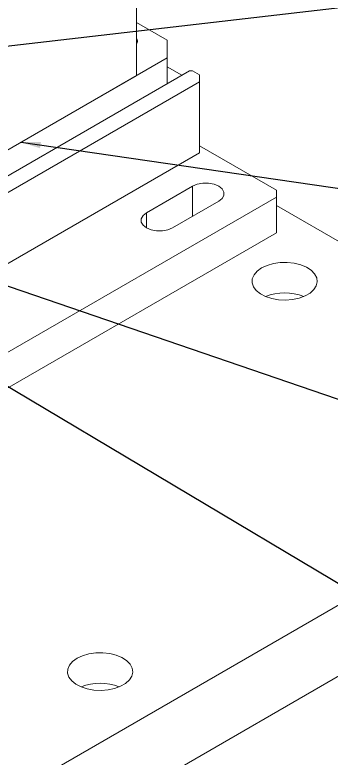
# Model space of a CAD drawing. Header units: millimetres. Extents: x 29 to 2500, y -68 to 1852.
# Drawn here: x 741.3 to 814.1, y 1274.1 to 1445.1 of the extents above; entities that cross this region are included whole.
import ezdxf

# ---------------------------------------------------------------- set-up
doc = ezdxf.new("R2010")
doc.units = ezdxf.units.MM
doc.header["$LTSCALE"] = 6
doc.layers.add('12', color=4, linetype='Continuous')
doc.dimstyles.new('SLDDIMSTYLE4', dxfattribs={"dimtxt": 0.18, "dimasz": 4.5, "dimexe": 0, "dimexo": 0.0625, "dimgap": 0, "dimtad": 0, "dimtih": 1, "dimtoh": 1, "dimdec": 0, "dimrnd": 1e-09, "dimzin": 0, "dimdsep": 46, "dimtxsty": 'Standard', "dimsah": 1, "dimcen": 0.09, "dimadec": 0, "dimazin": 0, "dimtfac": 4.5, "dimtdec": 0, "dimtofl": 0, "dimtmove": 0, "dimatfit": 3, "dimfxl": 0, "dimfrac": 2, "dimtolj": 1, "dimtzin": 0, "dimarcsym": 0})
doc.dimstyles.new('SLDDIMSTYLE5', dxfattribs={"dimtxt": 0.18, "dimasz": 1.8, "dimexe": 0, "dimexo": 0.0625, "dimgap": 0, "dimtad": 0, "dimtih": 1, "dimtoh": 1, "dimdec": 0, "dimrnd": 1e-09, "dimzin": 0, "dimdsep": 46, "dimtxsty": 'Standard', "dimblk1": 'DOT', "dimblk2": 'DOT', "dimsah": 1, "dimcen": 0.09, "dimadec": 0, "dimazin": 0, "dimtfac": 1.8, "dimtdec": 0, "dimtofl": 0, "dimtmove": 0, "dimatfit": 3, "dimldrblk": 'DOT', "dimfxl": 0, "dimfrac": 2, "dimtolj": 1, "dimtzin": 0, "dimarcsym": 0})

# ---------------------------------------------------------------- blocks, each defined once
blk = doc.blocks.new('_Dot')
at = {"color": 0, "linetype": 'ByBlock', "lineweight": -2}
blk.add_line((-0.5, 0), (-1, 0), dxfattribs=at)
at = {"color": 0, "linetype": 'ByBlock', "const_width": 0.5}
blk.add_lwpolyline([(-0.25, 0, 1), (0.25, 0, 1)], format="xyb", close=True, dxfattribs=at)

msp = doc.modelspace()

# ---------------------------------------------------------------- linework, layer by layer
at = {"color": 7, "linetype": 'Continuous', "lineweight": 18}
for p, q in [((769.296, 1431.077), (769.296, 1497.208)), ((769.296, 1443.314), (776.367, 1439.232)), ((776.367, 1435.15), (776.367, 1439.232)), ((776.367, 1435.15), (712.384, 1398.214)), ((776.367, 1429.23), (776.367, 1435.15)), ((779.726, 1431.169), (776.367, 1433.108)), ((716.525, 1394.684), (781.494, 1432.19)), ((782.201, 1432.19), (781.494, 1432.19)), ((783.792, 1431.272), (782.201, 1432.19)), ((783.792, 1429.639), (783.792, 1431.272)), ((715.556, 1400.053), (769.296, 1431.077)), ((783.792, 1429.639), (718.244, 1391.799)), ((783.792, 1413.308), (783.792, 1429.639)), ((801.47, 1404.736), (783.792, 1414.941)), ((783.792, 1413.308), (718.384, 1375.549)), ((782.201, 1405.654), (771.594, 1399.531)), ((782.201, 1398.715), (782.201, 1405.654)), ((801.47, 1403.103), (801.47, 1404.736)), ((726.516, 1359.833), (801.47, 1403.103)), ((777.605, 1396.061), (788.211, 1402.184)), ((801.47, 1394.937), (801.47, 1403.103)), ((886.817, 1351.953), (801.47, 1401.224)), ((771.594, 1396.061), (771.594, 1399.531)), ((726.516, 1351.668), (801.47, 1394.937)), ((500.737, 1127.441), (886.817, 1350.321)), ((500.737, 1111.11), (886.817, 1333.99))]:
    msp.add_line(p, q, dxfattribs=at)
at = {"color": 7, "linetype": 'Continuous', "lineweight": 18, "flags": 128}
for points in [[(788.211, 1402.184), (788.993, 1402.805), (789.404, 1403.535), (789.404, 1404.303), (788.993, 1405.033), (788.211, 1405.654), (787.136, 1406.105), (785.871, 1406.342), (784.541, 1406.342), (783.277, 1406.105), (782.201, 1405.654)], [(771.594, 1399.531), (770.813, 1398.91), (770.402, 1398.18), (770.402, 1397.412), (770.813, 1396.682), (771.594, 1396.061), (772.67, 1395.61), (773.935, 1395.373), (775.264, 1395.373), (776.529, 1395.61), (777.605, 1396.061)], [(798.076, 1386.855), (797.059, 1386.125), (796.339, 1385.286), (795.947, 1384.378), (795.904, 1383.442), (796.209, 1382.523), (796.85, 1381.663), (797.796, 1380.902), (799.003, 1380.277), (800.415, 1379.816), (801.965, 1379.541), (803.582, 1379.465), (805.189, 1379.592), (806.711, 1379.915), (808.078, 1380.419), (809.224, 1381.081), (810.098, 1381.87), (810.657, 1382.748), (810.876, 1383.676), (810.744, 1384.609), (810.268, 1385.504), (809.47, 1386.319), (808.387, 1387.016), (807.07, 1387.562), (805.58, 1387.932), (803.988, 1388.109), (802.366, 1388.083), (800.792, 1387.857), (799.34, 1387.441), (798.076, 1386.855)], [(755.649, 1297.05), (754.633, 1296.32), (753.912, 1295.482), (753.521, 1294.573), (753.477, 1293.637), (753.783, 1292.718), (754.424, 1291.858), (755.37, 1291.097), (756.577, 1290.472), (757.989, 1290.011), (759.539, 1289.736), (761.156, 1289.66), (762.762, 1289.787), (764.285, 1290.11), (765.651, 1290.614), (766.798, 1291.276), (767.671, 1292.065), (768.231, 1292.944), (768.45, 1293.871), (768.318, 1294.804), (767.842, 1295.699), (767.044, 1296.514), (765.961, 1297.211), (764.644, 1297.757), (763.154, 1298.127), (761.561, 1298.304), (759.94, 1298.279), (758.366, 1298.053), (756.913, 1297.637), (755.649, 1297.05)]]:
    msp.add_lwpolyline(points, dxfattribs=at)
at = {"color": 7, "linetype": 'Continuous', "lineweight": 18}
for centre, radius, start, end in [((768.292, 1439.028), 1.219, 325.44581, 34.55419), ((803.379, 1369.232), 11.89, 68.34071, 111.65929), ((760.952, 1279.427), 11.89, 68.34071, 111.65929)]:
    msp.add_arc(centre, radius, start, end, dxfattribs=at)

# ---------------------------------------------------------------- leaders
at = {"layer": '12'}
for points, dimstyle in [([(708.294, 1441.559), (915.422, 1524.662)], 'SLDDIMSTYLE4'), ([(703.451, 1433.742), (913.864, 1458.05)], 'SLDDIMSTYLE4'), ([(587.369, 1434.94), (914.997, 1322.543)], 'SLDDIMSTYLE4'), ([(742.78, 1415.761), (913.953, 1390.977)], 'SLDDIMSTYLE4'), ([(736.129, 1361.757), (917.076, 1253.796)], 'SLDDIMSTYLE5')]:
    msp.add_leader(points, dimstyle=dimstyle, dxfattribs=at)

doc.saveas('drawing.dxf')
